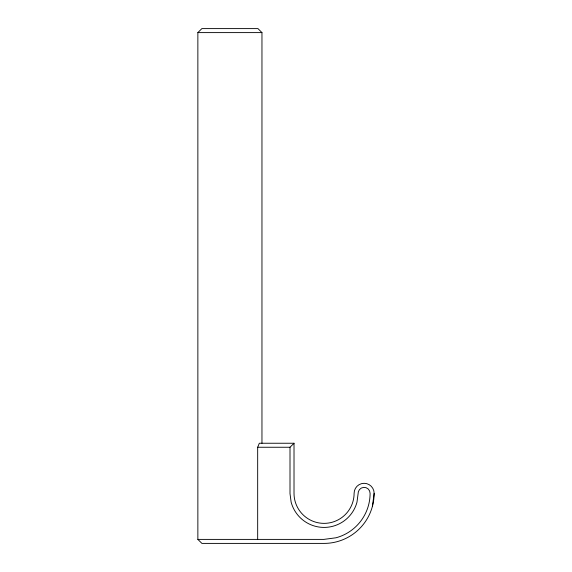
<?xml version="1.0" encoding="UTF-8"?>
<svg xmlns="http://www.w3.org/2000/svg" width="572" height="572" viewBox="0 0 572 572"><rect width="100%" height="100%" fill="white"/><g stroke="black" fill="none" stroke-linecap="round" stroke-linejoin="round"><path stroke-width="0.86" d="M372.429 506.284L374.138 493.321A10.017 10.017 0 0 0 364.121 483.304A10.017 10.017 0 0 0 354.104 493.321A30.044 30.044 0 0 1 324.059 523.366A30.044 30.044 0 0 1 294.015 493.321L294.015 443.243L259.33 443.243L257.672 447.254L257.672 539.396M374.138 493.321A50.079 50.079 0 0 1 324.059 543.4L201.902 543.4L197.862 539.396L197.862 32.604L201.866 28.6L257.958 28.6L261.962 32.604L261.962 443.243M197.862 539.396L323.795 539.396L335.971 537.787A46.039 46.039 0 0 0 370.098 493.321A5.977 5.977 0 0 0 358.351 491.777L356.985 502.144A34.084 34.084 0 0 1 291.134 502.144L290.004 493.586L290.004 447.254L294.015 443.243M197.862 32.604L261.962 32.604M257.672 447.254L290.004 447.254"/></g></svg>
